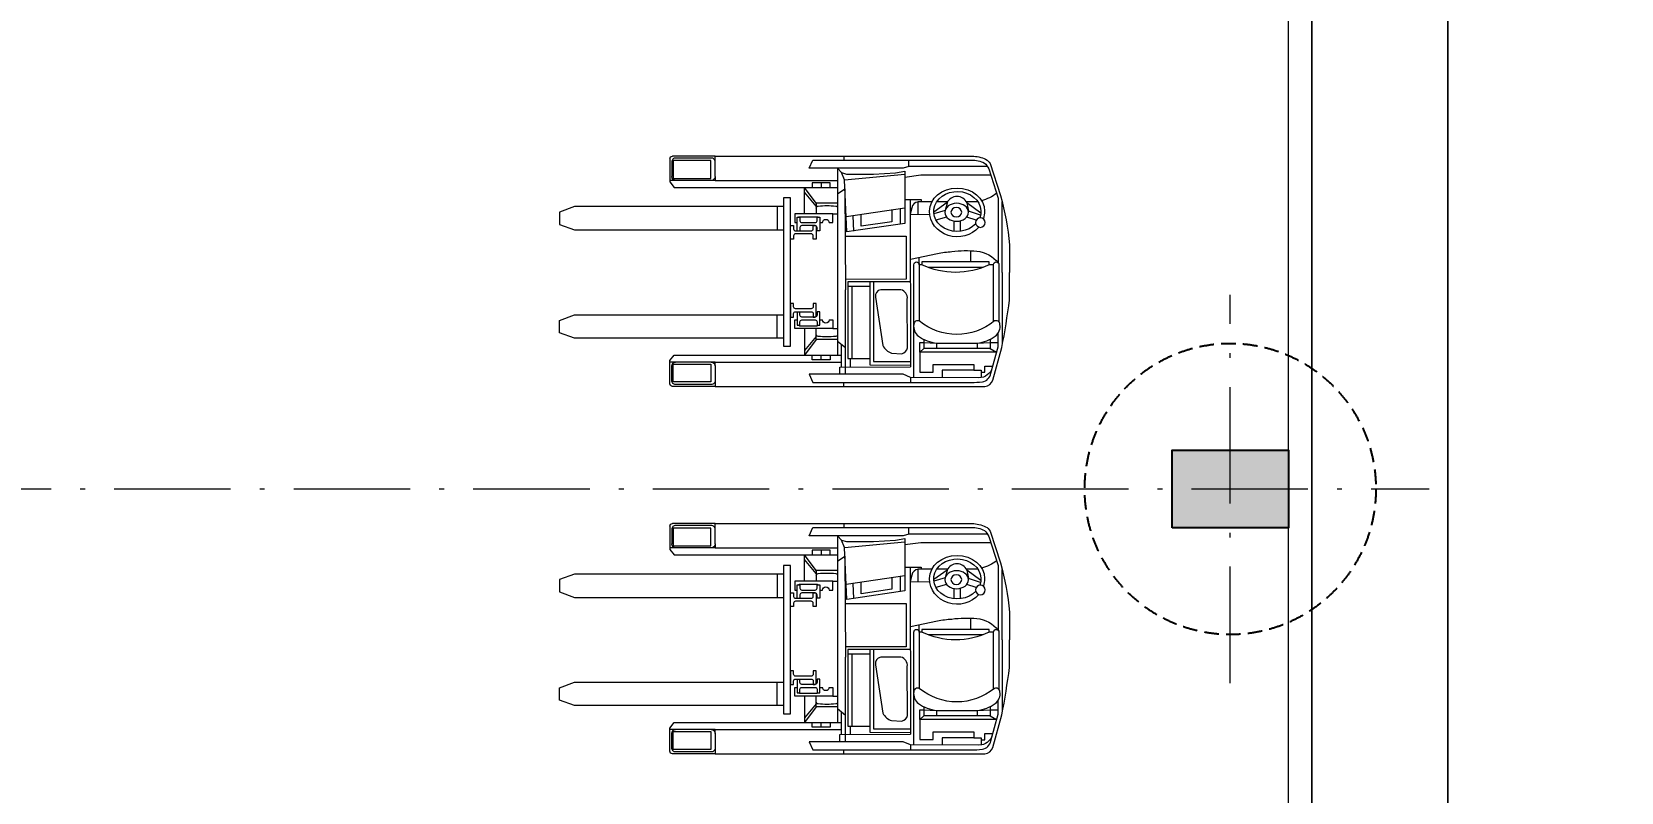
# Model space of a CAD drawing. Header units: millimetres. Extents: x 325046 to 1268204, y 1875583 to 2761998.
# Drawn here: x 1071879 to 1080067, y 2565331 to 2569248 of the extents above; entities that cross this region are included whole.
import ezdxf

# ---------------------------------------------------------------- set-up
doc = ezdxf.new("R2010")
doc.units = ezdxf.units.MM
doc.header["$LTSCALE"] = 100
doc.header["$PDMODE"] = 65
doc.linetypes.add('ACAD_ISO10W100', pattern=[18.5, 12, -3, 0.5, -3])
doc.linetypes.add('DASHED', pattern=[0.75, 0.5, -0.25])
for name, color, linetype in [('kóty 100', 5, 'Continuous'), ('KÓTY 200', 5, 'Continuous'), ('ŽB- SLOUPY', 3, 'Continuous')]:
    doc.layers.add(name, color=color, linetype=linetype)
doc.layers.add('Manipulační - obrys - 1. etapa', color=7, linetype='Continuous', lineweight=13, true_color=0x1a63a8)
doc.layers.add('TLG_Stroje a zařízení', color=7, linetype='Continuous', lineweight=5, true_color=0x698680)
for name, color, linetype, lineweight in [('Objekty - osy', 5, 'ACAD_ISO10W100', 20), ('OBVODOVÝ PLÁŠŤ', 2, 'Continuous', 9), ('ŽB - Šraf-prefa', 253, 'Continuous', 13)]:
    doc.layers.add(name, color=color, linetype=linetype, lineweight=lineweight)
doc.layers.add('Příprava na dock', color=7, linetype='Continuous', true_color=0x616161)
doc.styles.add('ARIAL NARROW', font='ARIALN.TTF')
doc.dimstyles.new('100', dxfattribs={"dimscale": 100, "dimtxt": 2.3, "dimasz": 1.5, "dimexe": 1, "dimexo": 4, "dimgap": 1, "dimtad": 1, "dimdec": 0, "dimzin": 0, "dimdsep": 46, "dimtxsty": 'ARIAL NARROW', "dimblk": 'ARCHTICK', "dimcen": 4, "dimdle": 1, "dimclrd": 256, "dimclre": 256, "dimclrt": 7, "dimadec": 0, "dimazin": 0, "dimtfac": 1, "dimtdec": 0, "dimtix": 1, "dimtofl": 0, "dimtmove": 0, "dimatfit": 2, "dimldrblk": 'OBLIQUE', "dimfxl": 1, "dimtolj": 1, "dimtzin": 0, "dimlwd": -1, "dimlwe": -1, "dimarcsym": 1})
doc.dimstyles.new('200', dxfattribs={"dimscale": 200, "dimtxt": 2.3, "dimasz": 2, "dimexe": 1, "dimexo": 2, "dimgap": 1, "dimtad": 1, "dimdec": 0, "dimzin": 0, "dimdsep": 46, "dimtxsty": 'ARIAL NARROW', "dimblk": 'ARCHTICK', "dimcen": 4, "dimdle": 1, "dimclrd": 256, "dimclre": 256, "dimclrt": 7, "dimadec": 0, "dimazin": 0, "dimtfac": 1, "dimtdec": 0, "dimtix": 1, "dimtofl": 0, "dimtmove": 0, "dimatfit": 0, "dimldrblk": 'OBLIQUE', "dimfxl": 1, "dimtolj": 1, "dimtzin": 0, "dimlwd": -1, "dimlwe": -1, "dimarcsym": 0})

# ---------------------------------------------------------------- blocks, each defined once
blk = doc.blocks.new('H1 PU')
at = {"layer": 'Příprava na dock', "linetype": 'DASHED', "ltscale": 1.5}
blk.add_circle((1537735.9, -4876565), 750, dxfattribs=at)
blk = doc.blocks.new('ETV116-D')
for p, q in [((518.2, 544.9), (518.2, 578.5)), ((1516.9, 569.1), (1516.9, 598.7)), ((850, 475.9), (539.4, 505.2)), ((885.7, 536), (885.7, -425.9)), ((1516.9, 493.5), (1516.9, 473.5)), ((848, 431), (845.6, -89.8)), ((885.7, 404.7), (848, 431)), ((923.7, 436.8), (923.7, 461.3)), ((923.7, 461.3), (1016.9, 461.3)), ((970.3, 461.3), (970.4, 437)), ((1016.9, 461.3), (1017, 437.2)), ((37.7, 0), (37.7, 362.6)), ((219.8, 358.6), (212.1, 315.8)), ((318.9, 363.6), (331.6, 319.1)), ((539.4, 374.7), (454.9, 374.7)), ((454.9, 374.7), (454.9, 363.7)), ((470, 299.8), (470.2, 363.7)), ((539.4, 329.9), (841.7, 285.4)), ((1197.3, 338.5), (1197.3, 218.5)), ((254.1, 265.2), (254.1, 211.5)), ((286.2, 264.3), (286.2, 211.6)), ((563, 326.4), (563, 248.9)), ((606.8, 320), (606.8, 261)), ((606.8, 261), (764.7, 237.5)), ((764.7, 237.5), (764.7, 296.8)), ((807.8, 290.4), (804.4, 213.1)), ((201.8, 111.8), (201.8, 53.6)), ((511, 68.5), (372, 97.3)), ((54.7, 39.5), (54.7, -255.6)), ((82.8, -254.5), (82.8, 39.5)), ((465.1, 39.5), (465.1, 78.1)), ((465.1, 39.5), (465.1, -250.3)), ((493.3, -267.9), (493.3, 39.5)), ((37.7, 0), (37.7, -362.6)), ((510.8, -49.3), (833.4, -49.3)), ((701.2, -49.3), (701.2, -458.3)), ((719.3, -49.3), (719.3, -475.5)), ((719.3, -73.6), (833.4, -73.6)), ((812.3, -73.6), (812.3, -444.2)), ((833.4, -49.3), (833.4, -444.2)), ((1197.3, -338.5), (1197.3, -218.5)), ((100.2, -360.5), (58.8, -360.5)), ((100.2, -392.2), (66.5, -410.5)), ((100.2, -344.3), (100.2, -392.2)), ((166.7, -364.6), (100.2, -360.5)), ((100.2, -392.2), (441, -392.2)), ((166.7, -364.6), (166.7, -392.2)), ((441, -361.1), (375.9, -364.6)), ((375.9, -364.6), (375.9, -392.2)), ((441, -345), (441, -392.2)), ((462.6, -361.1), (441, -361.1)), ((441, -392.2), (462.6, -410.5)), ((462.6, -410.5), (462.6, -361.1)), ((701.2, -458.3), (509.9, -458.3)), ((719.3, -475.5), (509.9, -477.5)), ((833.4, -444.2), (719.3, -444.2)), ((821.4, -444.2), (821.3, -487.4)), ((923.7, -425.9), (923.7, -450.4)), ((923.7, -450.4), (1016.9, -450.4)), ((970.3, -450.4), (970.4, -426.1)), ((1016.9, -450.4), (1017, -426.3)), ((1516.9, -482.1), (1516.9, -462.1)), ((1516.9, -557.8), (1516.9, -587.3))]:
    blk.add_line(p, q)
at = {"ltscale": 500}
for p, q in [((995.7, 356.2), (1055.7, 437.2)), ((995.7, 341.2), (1055.7, 413.8)), ((1055.7, 301.2), (1055.7, 437.2)), ((885.7, 356.2), (995.7, 356.2)), ((940.7, 341.2), (940.7, 341.2)), ((995.7, 356.2), (995.7, 301.2)), ((910.7, 301.2), (885.7, 301.2)), ((910.7, 256.2), (910.7, 301.2)), ((910.7, 301.2), (1106.7, 301.2)), ((929.2, 256.2), (910.7, 256.2)), ((976.9, 256.2), (963.2, 256.2)), ((1081.7, 286.2), (991.7, 286.2)), ((1106.7, 256.2), (1094.9, 256.2)), ((1106.7, 301.2), (1106.7, 256.2)), ((987.8, 223.7), (987.8, 223.7)), ((929.2, -244.9), (910.7, -244.9)), ((910.7, -244.9), (910.7, -289.9)), ((976.9, -244.9), (963.2, -244.9)), ((987.8, -212.4), (987.8, -212.4)), ((1106.7, -244.9), (1094.9, -244.9)), ((1106.7, -289.9), (1106.7, -244.9)), ((910.7, -289.9), (885.7, -289.9)), ((910.7, -289.9), (1106.7, -289.9)), ((1081.7, -274.9), (991.7, -274.9)), ((995.7, -344.9), (995.7, -289.9)), ((1055.7, -289.9), (1055.7, -425.9)), ((885.7, -344.9), (995.7, -344.9)), ((940.7, -329.9), (940.7, -329.9)), ((995.7, -329.9), (1055.7, -402.4)), ((995.7, -344.9), (1055.7, -425.9))]:
    blk.add_line(p, q, dxfattribs=at)
for points in [[(1516.9, 598.7), (193.9, 598.7, 0.114657), (123.2, 582.3, 0.155243), (99.9, 560), (46.2, 395.9, 0.03978), (0, 142.4), (0, 0)], [(854.3, 598.7), (854.3, 578.5), (195.4, 578.5, 0.119898), (129, 563.4, 0.110935), (107.5, 532.6), (58.8, 383.1), (58.8, 49.5)], [(1516.9, 493.5), (1516.9, 569.1, -0.414214), (1536.9, 589.1), (1720.2, 589.1, -0.414214), (1740.2, 569.1), (1740.2, 493.5)], [(66.4, 406.5, 0.087748), (143.7, 369.2, 0.087748)], [(148, 305.8), (219.8, 358.6, -0.638453), (321.2, 359.1), (390.9, 310.3)], [(399.9, 363.7), (470.2, 363.7, -0.345189), (503.1, 333.3), (511.7, 300.4), (410.9, 298.8)], [(82.8, 39.5), (104.9, 39.5, 0.228345), (451.5, 39.5), (465.1, 39.5)], [(1516.9, -587.3), (193.9, -587.3, -0.026665), (127.2, -587.3, -0.295694), (86.7, -555), (39.5, -387.2, -0.012889), (0, -142.4), (0, 0)], [(559.8, -89.1), (663.9, -89.1, -0.413556), (691.3, -128.1), (653.2, -377.5, -0.187701), (608.3, -416.4), (555.1, -418.8, -0.28), (525.5, -389.3), (526.7, -137.6, -0.368799), (559.8, -89.1, -1.808307)], [(854.3, -587.3), (854.3, -567.1), (195.4, -567.1, -0.024334), (140.2, -563.6, -0.343851), (97.2, -520), (58.8, -383.1), (58.8, -312.3)], [(1516.9, -482.1), (1516.9, -557.8, 0.414214), (1536.9, -577.8), (1720.2, -577.8, 0.414214), (1740.2, -557.8), (1740.2, -482.1)]]:
    blk.add_lwpolyline(points, format="xyb")
for points in [[(113.8, 544.9), (518.2, 544.9), (547.7, 536), (1033.1, 536), (1014.1, 578.5), (854.3, 578.5)], [(1749.8, 585.8), (1749.8, 465.6), (1728, 437.2), (885.7, 437.2)], [(1516.9, 598.7), (1736.9, 598.7)], [(97, 500.3), (457.7, 500.3), (538.6, 488.4)], [(885.7, 536), (864.9, 514), (840.8, 506.3), (701.7, 506.3), (587.5, 512.5), (539.4, 521), (539.4, 252.4), (792, 214.9), (838.4, 208), (850, 475.9), (864.9, 514)], [(1516.9, 473.5), (885.6, 473.5)], [(1516.9, 473.5), (1749.8, 473.5)], [(162.9, 363.4), (222.4, 363.5)], [(318.9, 363.6), (375.6, 363.6)], [(511.7, 374.7), (509.9, -486.8)], [(1164.8, 338.5), (2241.1, 338.5), (2317.9, 310.8), (2317.9, 247.3)], [(149.6, 295.3), (212.1, 315.8)], [(171.6, 269.2), (220.5, 285.2)], [(324, 285), (379, 269.1)], [(331.6, 319.1), (390.2, 302.2)], [(2317.9, 247.3), (2241.1, 218.5), (1164.8, 218.5)], [(846.9, 186.9), (531.8, 186.9), (531.8, -35.6), (845.9, -36.4)], [(104.9, 39.5), (104.9, 53.6), (451.5, 53.6), (451.5, 39.5)], [(138.5, 25.2), (418.5, 25.4)], [(845.6, -524.7), (845.6, -89.8)], [(2317.9, -247.3), (2241.1, -218.5), (1164.8, -218.5)], [(493.3, -541.1), (493.3, -267.9)], [(1164.8, -338.5), (2241.1, -338.5), (2317.9, -310.8), (2317.9, -247.3)], [(845.6, -389.3), (885.7, -356.1)], [(866.5, -487.5), (866.5, -372)], [(66.5, -410.5), (462.6, -410.5), (462.6, -514), (393.8, -514), (393.8, -474.9), (184.5, -474.9), (184.5, -504.1), (146.8, -504.1), (146.8, -514.6), (127.6, -514.6), (127.6, -482.9), (86.7, -482.8)], [(873.9, -524.7), (873.9, -487.5), (509.9, -486.8)], [(1749.8, -574.4), (1749.8, -454.3), (1728, -425.9), (866.5, -425.9)], [(1516.9, -462.1), (866.5, -462.1)], [(1516.9, -462.1), (1749.8, -462.1)], [(146.8, -514.6), (146.8, -541.9)], [(157.8, -542.7), (509.8, -541), (547.7, -524.7), (1033.1, -524.7), (1014.1, -567.1), (854.3, -567.1)], [(184.5, -504.1), (346.8, -504.1), (346.9, -541.8)], [(509.8, -541), (509.7, -567.1)], [(1516.9, -587.3), (1736.9, -587.3)]]:
    blk.add_lwpolyline(points)
for points in [[(1539.4, 575.8), (1732.4, 575.8), (1732.4, 484.1), (1539.4, 484.1)], [(1127.8, 383.3), (1164.8, 383.3), (1164.8, -380.5), (1127.8, -380.5)], [(1539.4, -564.4), (1732.4, -564.4), (1732.4, -472.8), (1539.4, -472.8)]]:
    blk.add_lwpolyline(points, close=True)
for points in [[(1094.9, 213.7), (1094.9, 283.7), (1079.9, 283.7), (1079.9, 266.2, -0.414214), (1069.9, 256.2), (1001.9, 256.2, -0.414214), (991.9, 266.2), (991.9, 283.7), (976.9, 283.7), (976.9, 213.7), (991.9, 213.7), (991.9, 231.2, -0.414214), (1001.9, 241.2), (1069.9, 241.2, -0.414214), (1079.9, 231.2), (1079.9, 213.7)], [(996.6, 239.7), (996.6, 171.2), (1011.6, 171.2), (1011.6, 188.7, -0.414214), (1021.6, 198.7), (1102.8, 198.7, -0.414214), (1112.8, 188.7), (1112.8, 171.2), (1127.8, 171.2), (1127.8, 241.2), (1112.8, 241.2), (1112.8, 223.7, -0.414214), (1102.8, 213.7), (1021.6, 213.7, -0.414214), (1011.6, 223.7), (1011.6, 241.2), (1001.9, 241.2)], [(996.6, -228.3), (996.6, -159.9), (1011.6, -159.9), (1011.6, -177.4, 0.414214), (1021.6, -187.4), (1102.8, -187.4, 0.414214), (1112.8, -177.4), (1112.8, -159.9), (1127.8, -159.9), (1127.8, -229.9), (1112.8, -229.9), (1112.8, -212.4, 0.414214), (1102.8, -202.4), (1021.6, -202.4, 0.414214), (1011.6, -212.4), (1011.6, -229.9), (1001.9, -229.9)], [(1094.9, -202.4), (1094.9, -272.4), (1079.9, -272.4), (1079.9, -254.9, 0.414214), (1069.9, -244.9), (1001.9, -244.9, 0.414214), (991.9, -254.9), (991.9, -272.4), (976.9, -272.4), (976.9, -202.4), (991.9, -202.4), (991.9, -219.9, 0.414214), (1001.9, -229.9), (1069.9, -229.9, 0.414214), (1079.9, -219.9), (1079.9, -202.4)]]:
    blk.add_lwpolyline(points, format="xyb", dxfattribs=at)
blk.add_lwpolyline([(271.3, -364.6), (166.7, -364.6, -0.119952), (73.3, -328.4, -0.270165), (49.4, -267.9, -0.505502), (77.5, -250.3, 0.358474), (465.1, -250.3, -0.505502), (493.3, -267.9, -0.270165), (469.3, -328.4, -0.119952), (375.9, -364.6)], format="xyb", close=True)
blk.add_circle((150.2, 256.7), 24.7)
for centre, radius, start, end in [((1736.9, 585.8), 12.9, 0, 90), ((1536.9, 493.5), 20, 180, 270), ((1720.2, 493.5), 20, 270, 0), ((183.6, -48.5), 158.8, 95.41958, 142.28574), ((222.4, -443.3), 555.5, 82.25933, 95.56023), ((268.4, -402.9), 510.8, 78.30394, 86.76639), ((68.7, 39.5), 14.1, 0, 180), ((479.2, 39.5), 14.1, 0, 180), ((157.5, -471.5), 71.2, 195.65185, 270.27525), ((1536.9, -482.1), 20, 90, 180), ((1720.2, -482.1), 20, 0, 90), ((1736.9, -574.4), 12.9, 270, 0)]:
    blk.add_arc(centre, radius, start, end)
for centre, radius, start, end in [((895.7, 331.2), 10, 90, 180), ((940.7, -20.7), 364.7, 82.91224, 97.08776), ((985.7, 331.2), 10, 0, 90), ((946.2, 256.2), 17, 0, 180), ((991.7, 276.2), 10, 90, 131.40962), ((1081.7, 276.2), 10, 48.59038, 90), ((946.2, -244.9), 17, 180, 0), ((895.7, -319.9), 10, 180, 270), ((991.7, -264.9), 10, 228.59038, 270), ((985.7, -319.9), 10, 270, 0), ((1081.7, -264.9), 10, 270, 311.40962), ((940.7, 32), 364.7, 262.91224, 277.08776)]:
    blk.add_arc(centre, radius, start, end, dxfattribs=at)
for centre, major_axis, ratio, start_param, end_param in [((270.3, 315.5), (-141.8, 0), 0.839083, 3.141593, 6.283185), ((269.3, 313.6), (-121.6, 0), 0.846716, 0.669583, 6.603363), ((270.3, 315.5), (-141.8, 0), 0.933818, 0, 0.302002), ((270.3, 315.5), (-141.8, 0), 0.933818, 0.667546, 3.141593)]:
    blk.add_ellipse(centre, major_axis=major_axis, ratio=ratio, start_param=start_param, end_param=end_param)
for centre, major_axis, ratio in [((272.3, 309.4), (-60.7, 0.3), 0.76253), ((274.1, 309.8), (-27.8, 0), 0.872891)]:
    blk.add_ellipse(centre, major_axis=major_axis, ratio=ratio)
blk = doc.blocks.new('_ARCHTICK')
at = {"color": 0, "linetype": 'ByBlock', "const_width": 0.15}
blk.add_lwpolyline([(-0.5, -0.5), (0.5, 0.5)], dxfattribs=at)
blk = doc.blocks.new('*D351')
at = {"layer": 'Defpoints', "color": 0, "transparency": 16777216}
for p in [(1078473.7, 2590542.7), (1001625.4, 2452363.4), (1003086.6, 2452363.4)]:
    blk.add_point(p, dxfattribs=at)
at = {"layer": 'kóty 100', "transparency": 16777216}
for p, q in [((1003086.6, 2590642.7), (1003086.6, 2452263.4)), ((1078073.7, 2590542.7), (1002986.6, 2590542.7)), ((1002025.4, 2452363.4), (1003186.6, 2452363.4))]:
    blk.add_line(p, q, dxfattribs=at)
at = {"layer": 'kóty 100', "transparency": 16777216, "xscale": 150, "yscale": 150, "zscale": 150}
for p, rotation in [((1003086.6, 2590542.7), 90), ((1003086.6, 2452363.4), 270)]:
    blk.add_blockref('_ARCHTICK', p, dxfattribs=dict(at, rotation=rotation))
at = {"layer": 'kóty 100', "color": 7, "transparency": 16777216, "insert": (1002869.2, 2521453.1), "char_height": 230, "attachment_point": 5, "rotation": 90, "style": 'ARIAL NARROW'}
blk.add_mtext('\\A1;138179', dxfattribs=at)
blk = doc.blocks.new('_Oblique')
at = {"color": 0, "lineweight": -2}
blk.add_line((-0.5, -0.5), (0.5, 0.5), dxfattribs=at)
blk = doc.blocks.new('*D262')
at = {"layer": 'Defpoints', "color": 0, "transparency": 16777216}
for p in [(1079385, 2591362.7), (1079385, 2542472.7), (1084047, 2542472.7)]:
    blk.add_point(p, dxfattribs=at)
at = {"layer": 'KÓTY 200', "transparency": 16777216}
for p, q in [((1084047, 2591562.7), (1084047, 2542272.7)), ((1079785, 2591362.7), (1084247, 2591362.7)), ((1079785, 2542472.7), (1084247, 2542472.7))]:
    blk.add_line(p, q, dxfattribs=at)
at = {"layer": 'KÓTY 200', "transparency": 16777216, "xscale": 400, "yscale": 400, "zscale": 400}
for p, rotation in [((1084047, 2591362.7), 90), ((1084047, 2542472.7), 270)]:
    blk.add_blockref('_ARCHTICK', p, dxfattribs=dict(at, rotation=rotation))
at = {"layer": 'KÓTY 200', "color": 7, "transparency": 16777216, "insert": (1083612.1, 2566917.7), "char_height": 460, "attachment_point": 5, "rotation": 90, "style": 'ARIAL NARROW'}
blk.add_mtext('\\A1;48890', dxfattribs=at)

msp = doc.modelspace()

# ---------------------------------------------------------------- hatches: boundary and pattern name
at = {"layer": 'ŽB - Šraf-prefa'}
h = msp.add_hatch(color=256, dxfattribs=at)
h.dxf.hatch_style = 1
h.paths.add_polyline_path([(1077753.7, 2566692.7), (1077753.7, 2567092.7), (1078353.7, 2567092.7), (1078353.7, 2566692.7)])

# ---------------------------------------------------------------- linework, layer by layer
at = {"layer": 'Manipulační - obrys - 1. etapa'}
for points in [[(1019478.7, 2542472.7), (1078473.7, 2542472.7), (1078473.7, 2591362.7), (772398.7, 2591362.7)], [(1078473.7, 2542472.7), (1079173.7, 2542472.7), (1079173.7, 2574863.3), (1078473.7, 2574863.3), (1078473.7, 2542472.7)], [(1079173.7, 2542472.7), (1081273.7, 2542472.7), (1081273.7, 2574863.3), (1079173.7, 2574863.3), (1079173.7, 2542472.7)]]:
    msp.add_lwpolyline(points, dxfattribs=at)
at = {"layer": 'Objekty - osy', "ltscale": 0.5}
for points in [[(1078053.7, 2565892.7), (1078053.7, 2567892.7)], [(705078.7, 2566892.7), (1079078.7, 2566892.7)]]:
    msp.add_lwpolyline(points, dxfattribs=at)
at = {"layer": 'OBVODOVÝ PLÁŠŤ'}
for points in [[(1078473.7, 2573242.7), (1078473.7, 2542472.7), (1059628.7, 2542472.7)], [(1059628.7, 2542592.7), (1078353.7, 2542592.7), (1078353.7, 2573242.7)]]:
    msp.add_lwpolyline(points, dxfattribs=at)
at = {"layer": 'ŽB- SLOUPY'}
msp.add_lwpolyline([(1077753.7, 2566692.7), (1077753.7, 2567092.7), (1078353.7, 2567092.7), (1078353.7, 2566692.7)], close=True, dxfattribs=at)

# ---------------------------------------------------------------- block references
at = {"layer": 'Příprava na dock', "rotation": 270.0000000000001}
msp.add_blockref('H1 PU', (5954618.7, 4104628.7), dxfattribs=at)
at = {"layer": 'TLG_Stroje a zařízení', "xscale": -1}
for p in [(1076916.4, 2568008.5), (1076916.4, 2566115.9)]:
    msp.add_blockref('ETV116-D', p, dxfattribs=at)

# ---------------------------------------------------------------- dimensions: what is measured, and where the dimension line sits
at = {"layer": 'kóty 100'}
dim = msp.add_linear_dim(base=(1003086.6, 2452363.4), p1=(1078473.7, 2590542.7), p2=(1001625.4, 2452363.4), angle=90, dimstyle='100', override={"dimtmove": 1}, dxfattribs=at)
dim.commit()
dim.dimension.update_dxf_attribs({"geometry": '*D351', "text_midpoint": (1002869.2, 2521453.1)})
at = {"layer": 'KÓTY 200'}
dim = msp.add_linear_dim(base=(1084047, 2542472.7), p1=(1079385, 2591362.7), p2=(1079385, 2542472.7), angle=90, dimstyle='200', dxfattribs=at)
dim.commit()
dim.dimension.update_dxf_attribs({"geometry": '*D262', "text_midpoint": (1083612.1, 2566917.7)})

doc.saveas('drawing.dxf')
